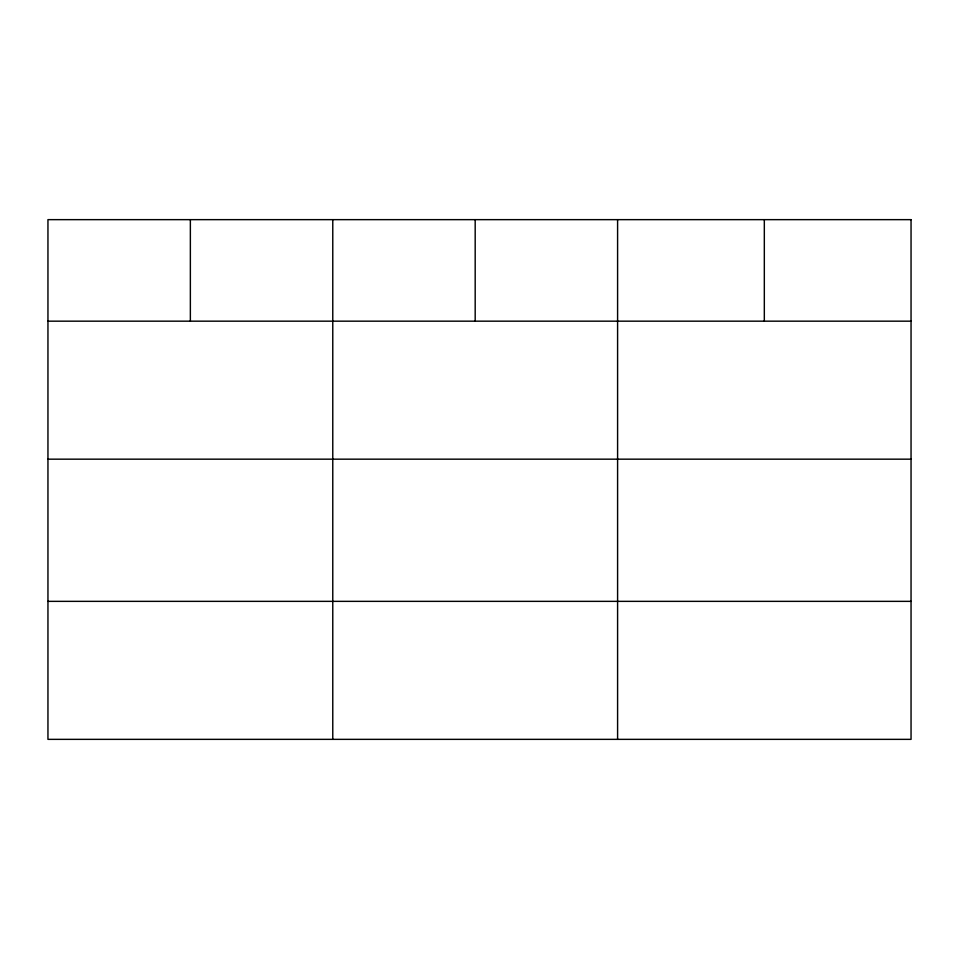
<?xml version="1.0" encoding="UTF-8"?>
<svg xmlns="http://www.w3.org/2000/svg" width="959" height="959" viewBox="0 0 959 959"><rect width="100%" height="100%" fill="white"/><g stroke="black" fill="none" stroke-linecap="round" stroke-linejoin="round"><path stroke-width="1.44" d="M47.95 321.169L911.05 321.169M47.95 459.169L911.05 459.169M47.95 601.353L911.05 601.353M764.323 219.647L764.323 321.169M617.596 219.647L617.596 739.353M475.184 219.647L475.184 321.169M332.773 219.647L332.773 739.353M190.362 219.647L190.362 321.169M911.05 219.647L47.95 219.647L47.95 739.353L911.05 739.353L911.05 219.647"/></g></svg>
